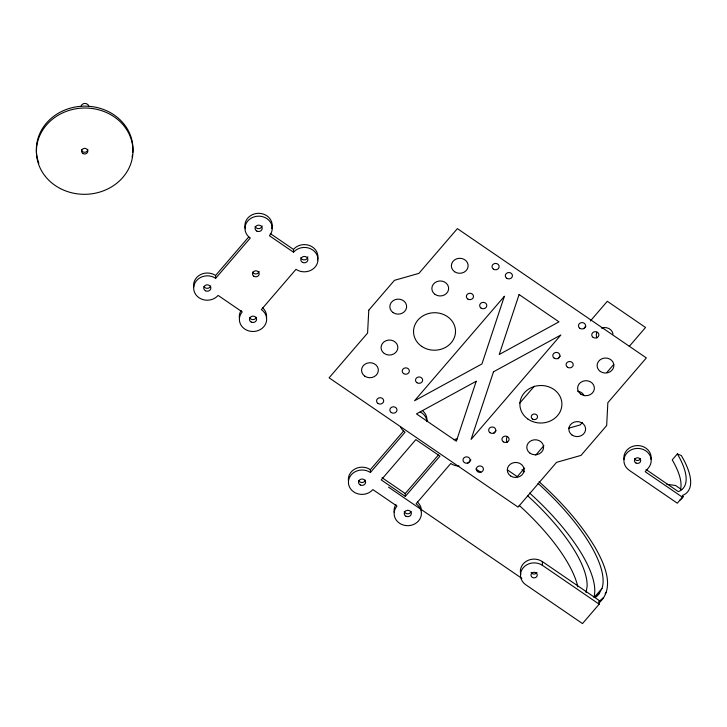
<?xml version="1.0" encoding="UTF-8"?>
<svg xmlns="http://www.w3.org/2000/svg" width="727" height="727" viewBox="0 0 727 727"><rect width="100%" height="100%" fill="white"/><g stroke="black" fill="none" stroke-linecap="round" stroke-linejoin="round"><path stroke-width="1.09" d="M586.062 592.514L587.125 586.244A117.238 40.939 40.7 0 0 527.466 495.632M598.585 603.365C616.16 588.088 604.055 563.034 594.686 546.704C579.81 522.222 560.353 500.776 539.08 481.71M596.385 596.867L599.166 593.632L601.974 588.425L594.332 597.312M215.655 278.323L250.288 238.047A13.649 12.195 -1.5 0 1 247.825 220.953A13.649 12.195 -1.5 0 1 266.963 218.654A13.649 12.195 -1.5 0 1 269.435 235.739L293.535 252.233A13.649 12.195 -1.5 0 1 312.674 249.934A13.649 12.195 -1.5 0 1 315.145 267.018A13.649 12.195 -1.5 0 1 295.998 269.326L261.366 309.602A13.649 12.195 -1.5 0 1 263.828 326.696A13.649 12.195 -1.5 0 1 244.69 329.004A13.649 12.195 -1.5 0 1 242.218 311.91L218.118 295.416A13.649 12.195 -1.5 0 1 198.98 297.725A13.649 12.195 -1.5 0 1 196.517 280.631A13.649 12.195 -1.5 0 1 215.655 278.323L215.583 275.497L248.743 236.929M459.046 465.998A13.649 12.195 -1.5 0 1 450.749 463.508L416.117 503.784A13.649 12.195 -1.5 0 1 418.579 520.877A13.649 12.195 -1.5 0 1 399.441 523.186A13.649 12.195 -1.5 0 1 396.969 506.092L372.869 489.598A13.649 12.195 -1.5 0 1 353.731 491.906A13.649 12.195 -1.5 0 1 351.259 474.813A13.649 12.195 -1.5 0 1 370.406 472.505L370.334 469.678L403.494 431.111M370.406 472.505L405.039 432.229A13.649 12.195 -1.5 0 1 400.759 427.231M405.312 496.396L439.944 456.111L415.844 439.617L381.212 479.902L405.312 496.396L405.239 493.56L438.399 454.993M493.778 433.337L495.987 430.766M519.578 403.331L534.327 386.182M557.918 358.747L560.126 356.175M583.717 328.731L585.935 326.159M590.36 321.016L607.309 301.296L645.54 327.459L629.264 346.388M524.658 468.043L517.26 476.648L507.355 469.869M535.763 455.129L543.905 445.66M607.054 372.215L613.715 364.472M582.409 422.378L580.21 424.931L568.505 428.258M682.462 497.232L645.185 471.696L648.375 467.988A13.649 12.195 -1.5 0 0 645.912 450.894A13.649 12.195 -1.5 0 0 626.765 453.203A13.649 12.195 -1.5 0 0 629.237 470.296L677.328 503.202L682.462 497.232L682.417 495.514L684.916 494.242A94.919 33.142 40.7 0 0 684.034 460.382L681.363 455.575L677.346 453.912L672.221 459.882A89.239 31.161 40.7 0 1 680.508 489.416M605.146 593.705L606.6 592.014M599.166 604.182L582.491 623.584L525.775 584.762A13.649 12.195 -1.5 0 1 523.304 567.678A13.649 12.195 -1.5 0 1 542.451 565.37L599.166 604.182L599.075 600.411L542.351 561.598A13.649 12.195 -1.5 0 0 526.457 561.18A13.649 12.195 -1.5 0 0 520.823 574.484M594.704 597.43L599.166 593.632M599.093 601.347L603.655 597.467M666.795 484.291L675.528 485.482L681.735 489.725M270.29 233.549L293.463 249.406A13.649 12.195 -1.5 0 1 310.338 245.844A13.649 12.195 -1.5 0 1 317.435 259.921M480.892 472.368L477.294 469.906A13.649 12.195 -1.5 0 1 475.958 468.86M382.057 477.703L405.239 493.56M388.545 487.154L521.868 578.383M646.03 469.506L678.336 491.634A89.239 31.161 40.7 0 0 677.346 453.912M542.351 561.598L542.451 565.37M293.463 249.406L293.535 252.233M80.97 106.442A3.989 3.562 -1.5 0 1 88.885 106.542M38.867 163.284A48.291 43.147 -1.5 0 1 78.789 106.487A48.291 43.147 -1.5 0 1 132.768 152.534M132.505 154.778A48.291 43.147 -1.5 0 1 132.096 157.014M87.794 149.462A3.153 2.817 -1.5 0 1 84.641 152.288A3.153 2.817 -1.5 0 1 81.497 149.48M262.629 307.821A13.649 12.195 -1.5 0 1 266.482 318.026M239.419 318.099A13.649 12.195 -1.5 0 1 241.155 310.411M193.709 286.829A13.649 12.195 -1.5 0 1 200.452 274.652A13.649 12.195 -1.5 0 1 215.583 275.497M245.362 228.714A13.649 12.195 -1.5 0 1 258.594 213.32A13.649 12.195 -1.5 0 1 271.725 228.641M262.093 225.924A3.571 3.19 -1.5 0 1 255.104 226.351M307.83 256.785A3.571 3.19 -1.5 0 1 300.814 257.631M256.395 317.29A3.571 3.19 -1.5 0 1 249.652 317.699M210.685 286.011A3.571 3.19 -1.5 0 1 203.942 286.429M259.085 271.38A3.362 2.999 -1.5 0 1 252.651 272.152M420.233 411.945A13.649 12.195 -1.5 0 1 426.913 420.897M470.887 459.873A13.649 12.195 -1.5 0 1 467.37 463.462M453.83 439.726A13.649 12.195 -1.5 0 1 457.274 438.89M394.161 512.281A13.649 12.195 -1.5 0 1 395.897 504.593M417.38 502.003A13.649 12.195 -1.5 0 1 421.351 510.618M348.46 481.01A13.649 12.195 -1.5 0 1 355.203 468.833A13.649 12.195 -1.5 0 1 370.334 469.678M422.978 411.055A13.649 12.195 -1.5 0 1 426.831 421.251M411.146 511.472A3.571 3.19 -1.5 0 1 404.248 511.49M365.436 480.193A3.571 3.19 -1.5 0 1 358.693 480.611M536.917 572.367A3.153 2.817 -1.5 0 1 531.101 572.376M529.656 493.079A126.889 44.311 40.7 0 1 593.968 597.149M519.123 505.329A117.238 40.939 40.7 0 1 577.838 586.843M521.995 469.76A126.889 44.311 40.7 0 1 524.567 471.85M537.998 483.382A126.889 44.311 40.7 0 1 602.001 588.443M623.957 459.391A13.649 12.195 -1.5 0 1 637.534 445.569A13.649 12.195 -1.5 0 1 651.019 459.319M640.532 458.483A3.153 2.817 -1.5 0 1 634.453 458.501M683.544 496.314A94.919 33.142 40.7 0 1 679.781 500.203M596.922 337.946A8.397 7.506 -1.5 0 1 596.94 332.203M601.502 328.122A8.397 7.506 -1.5 0 1 613.025 334.047M577.538 391.199A8.397 7.506 -1.5 0 1 584.181 395.752M507.128 442.38A8.397 7.506 -1.5 0 1 507.146 436.636M368.78 310.175L367.589 333.057L329.104 377.813L518.06 507.119L556.546 462.354L581.009 455.402L606.663 425.559L607.854 402.685L646.339 357.92L457.383 228.623L418.897 273.379L394.434 280.34L368.78 310.175M476.221 381.248L456.356 441.198L416.462 413.899L476.221 381.248M504.365 296.316L481.956 363.927L414.563 400.75L504.365 296.316M493.488 371.815L471.078 439.426L560.88 334.983L493.488 371.815M519.087 294.544L499.222 354.494L558.981 321.843L519.087 294.544M60.432 188.602A48.291 43.147 -1.5 0 0 132.977 151.034A48.291 43.147 -1.5 0 0 60.659 113.866A48.291 43.147 -1.5 0 0 60.432 188.602M83.105 153.615A3.153 2.817 -1.5 0 0 87.84 151.161A3.153 2.817 -1.5 0 0 83.123 148.735A3.153 2.817 -1.5 0 0 83.105 153.615M253.778 276.215A3.362 2.999 -1.5 0 0 259.157 274.206A3.362 2.999 -1.5 0 0 254.55 271.053A3.362 2.999 -1.5 0 0 253.778 276.215M256.84 231.113A3.571 3.19 -1.5 0 0 262.202 228.342A3.571 3.19 -1.5 0 0 256.849 225.588A3.571 3.19 -1.5 0 0 256.84 231.113M302.55 262.392A3.571 3.19 -1.5 0 0 307.912 259.621A3.571 3.19 -1.5 0 0 302.559 256.867A3.571 3.19 -1.5 0 0 302.55 262.392M251.233 322.07A3.571 3.19 -1.5 0 0 256.595 319.289A3.571 3.19 -1.5 0 0 251.251 316.545A3.571 3.19 -1.5 0 0 251.233 322.07M205.523 290.791A3.571 3.19 -1.5 0 0 210.885 288.01A3.571 3.19 -1.5 0 0 205.541 285.266A3.571 3.19 -1.5 0 0 205.523 290.791M405.984 516.252A3.571 3.19 -1.5 0 0 411.346 513.471A3.571 3.19 -1.5 0 0 406.002 510.727A3.571 3.19 -1.5 0 0 405.984 516.252M360.274 484.973A3.571 3.19 -1.5 0 0 365.636 482.192A3.571 3.19 -1.5 0 0 360.292 479.447A3.571 3.19 -1.5 0 0 360.274 484.973M532.527 577.511A3.153 2.817 -1.5 0 0 537.262 575.057A3.153 2.817 -1.5 0 0 532.546 572.64A3.153 2.817 -1.5 0 0 532.527 577.511M635.989 463.035A3.153 2.817 -1.5 0 0 640.723 460.582A3.153 2.817 -1.5 0 0 636.007 458.164A3.153 2.817 -1.5 0 0 635.989 463.035M532.473 419.043A3.153 2.817 -1.5 0 0 537.517 417.162A3.153 2.817 -1.5 0 0 533.2 414.208A3.153 2.817 -1.5 0 0 532.473 419.043M464.38 462.563A3.571 3.19 -1.5 0 0 470.096 460.436A3.571 3.19 -1.5 0 0 465.207 457.083A3.571 3.19 -1.5 0 0 464.38 462.563M391.244 412.518A3.571 3.19 -1.5 0 0 396.96 410.392A3.571 3.19 -1.5 0 0 392.071 407.038A3.571 3.19 -1.5 0 0 391.244 412.518M579.837 328.295A3.571 3.19 -1.5 0 0 585.553 326.159A3.571 3.19 -1.5 0 0 580.655 322.815A3.571 3.19 -1.5 0 0 579.837 328.295M506.701 278.25A3.571 3.19 -1.5 0 0 512.417 276.115A3.571 3.19 -1.5 0 0 507.519 272.77A3.571 3.19 -1.5 0 0 506.701 278.25M477.675 471.659A3.571 3.19 -1.5 0 0 483.4 469.533A3.571 3.19 -1.5 0 0 478.502 466.189A3.571 3.19 -1.5 0 0 477.675 471.659M377.949 403.421A3.571 3.19 -1.5 0 0 383.665 401.286A3.571 3.19 -1.5 0 0 378.776 397.942A3.571 3.19 -1.5 0 0 377.949 403.421M593.132 337.392A3.571 3.19 -1.5 0 0 598.848 335.265A3.571 3.19 -1.5 0 0 593.959 331.912A3.571 3.19 -1.5 0 0 593.132 337.392M493.406 269.144A3.571 3.19 -1.5 0 0 499.122 267.018A3.571 3.19 -1.5 0 0 494.224 263.665A3.571 3.19 -1.5 0 0 493.406 269.144M510.563 475.921A8.397 7.506 -1.5 0 0 524.013 470.905A8.397 7.506 -1.5 0 0 512.499 463.026A8.397 7.506 -1.5 0 0 510.563 475.921M600.357 371.488A8.397 7.506 -1.5 0 0 613.815 366.472A8.397 7.506 -1.5 0 0 602.301 358.593A8.397 7.506 -1.5 0 0 600.357 371.488M572.085 435.073A8.397 7.506 -1.5 0 0 585.535 430.066A8.397 7.506 -1.5 0 0 574.021 422.187A8.397 7.506 -1.5 0 0 572.085 435.073M530.065 453.239A8.397 7.506 -1.5 0 0 543.514 448.232A8.397 7.506 -1.5 0 0 532 440.344A8.397 7.506 -1.5 0 0 530.065 453.239M580.855 394.161A8.397 7.506 -1.5 0 0 594.313 389.154A8.397 7.506 -1.5 0 0 582.8 381.275A8.397 7.506 -1.5 0 0 580.855 394.161M364.818 376.186A8.397 7.506 -1.5 0 0 378.276 371.179A8.397 7.506 -1.5 0 0 366.762 363.3A8.397 7.506 -1.5 0 0 364.818 376.186M454.62 271.753A8.397 7.506 -1.5 0 0 468.07 266.745A8.397 7.506 -1.5 0 0 456.556 258.867A8.397 7.506 -1.5 0 0 454.62 271.753M393.098 312.601A8.397 7.506 -1.5 0 0 406.557 307.585A8.397 7.506 -1.5 0 0 395.034 299.706A8.397 7.506 -1.5 0 0 393.098 312.601M384.319 353.513A8.397 7.506 -1.5 0 0 397.778 348.497A8.397 7.506 -1.5 0 0 386.264 340.618A8.397 7.506 -1.5 0 0 384.319 353.513M435.119 294.435A8.397 7.506 -1.5 0 0 448.568 289.419A8.397 7.506 -1.5 0 0 437.054 281.54A8.397 7.506 -1.5 0 0 435.119 294.435M503.338 441.825A3.571 3.19 -1.5 0 0 509.054 439.699A3.571 3.19 -1.5 0 0 504.156 436.345A3.571 3.19 -1.5 0 0 503.338 441.825M416.898 382.684A3.571 3.19 -1.5 0 0 422.623 380.548A3.571 3.19 -1.5 0 0 417.725 377.204A3.571 3.19 -1.5 0 0 416.898 382.684M403.603 373.578A3.571 3.19 -1.5 0 0 409.319 371.452A3.571 3.19 -1.5 0 0 404.43 368.098A3.571 3.19 -1.5 0 0 403.603 373.578M567.478 367.226A3.571 3.19 -1.5 0 0 573.194 365.099A3.571 3.19 -1.5 0 0 568.296 361.746A3.571 3.19 -1.5 0 0 567.478 367.226M554.174 358.129A3.571 3.19 -1.5 0 0 559.899 356.003A3.571 3.19 -1.5 0 0 555.001 352.65A3.571 3.19 -1.5 0 0 554.174 358.129M481.047 308.084A3.571 3.19 -1.5 0 0 486.763 305.958A3.571 3.19 -1.5 0 0 481.865 302.605A3.571 3.19 -1.5 0 0 481.047 308.084M467.743 298.988A3.571 3.19 -1.5 0 0 473.468 296.852A3.571 3.19 -1.5 0 0 468.57 293.508A3.571 3.19 -1.5 0 0 467.743 298.988M490.034 432.729A3.571 3.19 -1.5 0 0 495.759 430.593A3.571 3.19 -1.5 0 0 490.861 427.249A3.571 3.19 -1.5 0 0 490.034 432.729M421.705 346.388A21.001 18.757 -1.5 0 0 455.338 333.866A21.001 18.757 -1.5 0 0 426.549 314.164A21.001 18.757 -1.5 0 0 421.705 346.388M528.084 419.188A21.001 18.757 -1.5 0 0 561.717 406.657A21.001 18.757 -1.5 0 0 532.927 386.955A21.001 18.757 -1.5 0 0 528.084 419.188"/></g></svg>
